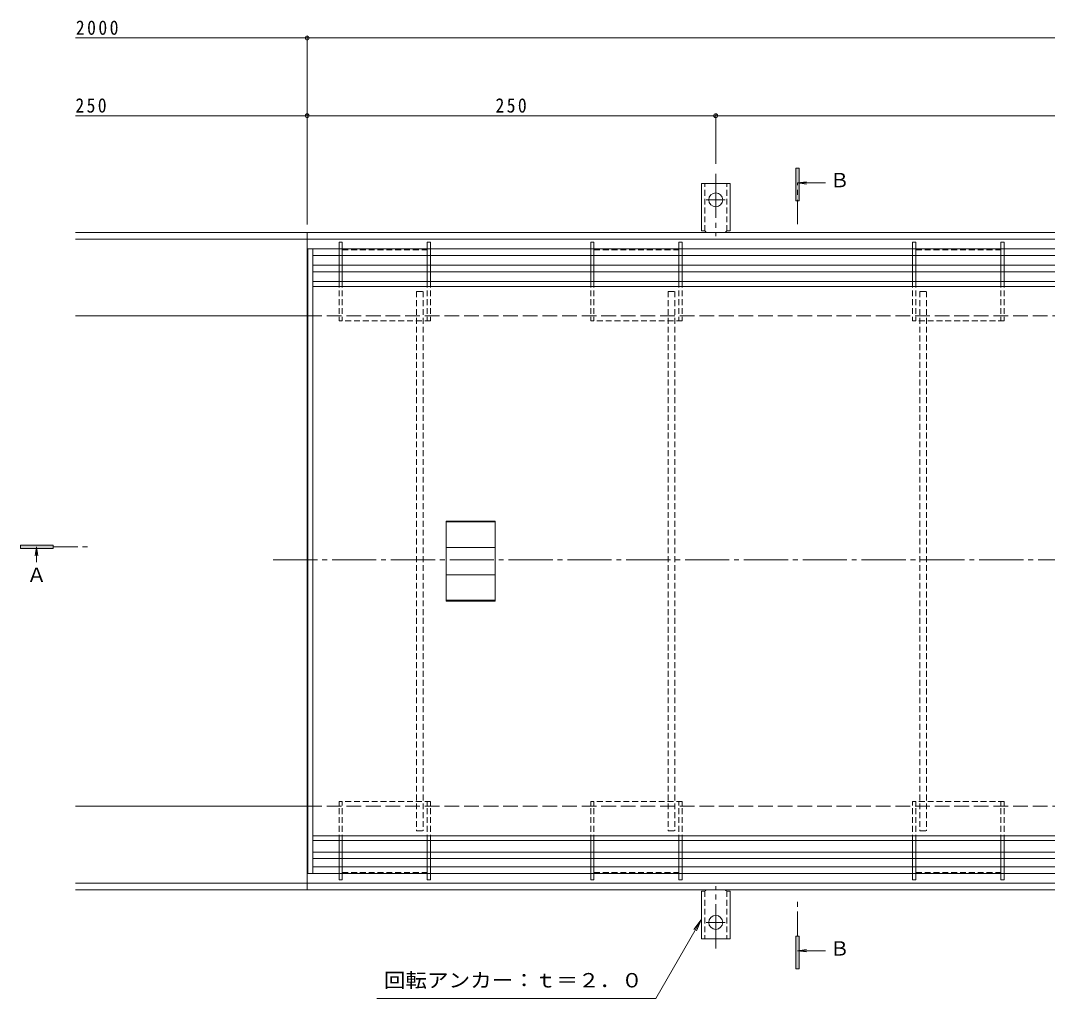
# Model space of a CAD drawing. Units: millimetres at full size, sheet at 1:3; details may follow other scales. Extents: x -1096 to 1162, y -823 to 816.
# Drawn here: x -1096 to -468, y -158 to 440 of the extents above; entities that cross this region are included whole.
import ezdxf
from ezdxf.enums import TextEntityAlignment as Align

# ---------------------------------------------------------------- set-up
doc = ezdxf.new("R2010")
doc.units = ezdxf.units.MM
doc.header["$LTSCALE"] = 3
doc.header["$PDMODE"] = 32
doc.header["$PDSIZE"] = 2.4
for name, pattern in [('CHAIN1', [8, 5, -1, 1, -1]), ('CHAIN2', [12, 9, -1, 1, -1]), ('DASHED1', [1.8, 1.2, -0.6]), ('DASHED3', [4, 3, -1])]:
    doc.linetypes.add(name, pattern=pattern)
for name, color, linetype, lineweight in [('4-0', 7, 'CHAIN2', 9), ('4-1', 2, 'Continuous', 9), ('4-2', 3, 'Continuous', 9), ('4-3', 4, 'Continuous', 9), ('4-4', 7, 'Continuous', 9), ('4-5', 7, 'Continuous', 9), ('4-9', 5, 'Continuous', 9), ('4-A', 6, 'Continuous', 9)]:
    doc.layers.add(name, color=color, linetype=linetype, lineweight=lineweight)
doc.styles.add('ＭＳ ゴシック', font='')
doc.styles.get('ＭＳ ゴシック').set_extended_font_data('MS Gothic')

msp = doc.modelspace()

# ---------------------------------------------------------------- linework, layer by layer
at = {"layer": '4-0'}
msp.add_line((-941.66, 110.267), (-55.359, 110.267), dxfattribs=at)
at = {"layer": '4-1', "linetype": 'CHAIN2'}
for p, q in [((-670.896, 346.348), (-670.896, 308.236)), ((-670.896, 330.401), (-676.672, 330.401)), ((-670.896, 330.401), (-665.12, 330.401)), ((-670.896, -127.547), (-670.896, -89.434)), ((-670.896, -111.599), (-676.672, -111.599)), ((-670.896, -111.599), (-665.12, -111.599))]:
    msp.add_line(p, q, dxfattribs=at)
at = {"layer": '4-1'}
for p, q in [((-679.646, 311.401), (-679.646, 340.401)), ((-670.896, 340.401), (-679.646, 340.401)), ((-670.896, 340.401), (-662.146, 340.401)), ((-662.146, 311.401), (-662.146, 340.401)), ((-920.896, 310.401), (-1062.705, 310.401)), ((-920.896, 310.401), (-71.396, 310.401)), ((-920.896, 310.401), (-920.896, -91.599)), ((-679.646, 311.401), (-678.396, 311.401)), ((-662.146, 311.401), (-663.396, 311.401)), ((-920.896, 306.401), (-1062.705, 306.401)), ((-920.896, 306.401), (-71.396, 306.401)), ((-920.896, 259.401), (-1062.705, 259.401)), ((-920.896, -40.599), (-1062.705, -40.599)), ((-920.896, -87.599), (-1062.705, -87.599)), ((-920.896, -87.599), (-71.396, -87.599)), ((-920.896, -91.599), (-1062.705, -91.599)), ((-920.896, -91.599), (-71.396, -91.599)), ((-679.646, -92.599), (-679.646, -121.599)), ((-679.646, -92.599), (-678.396, -92.599)), ((-662.146, -92.599), (-663.396, -92.599)), ((-662.146, -92.599), (-662.146, -121.599)), ((-670.896, -121.599), (-679.646, -121.599)), ((-670.896, -121.599), (-662.146, -121.599))]:
    msp.add_line(p, q, dxfattribs=at)
at = {"layer": '4-1', "linetype": 'DASHED1'}
for p, q in [((-677.646, 311.255), (-677.646, 340.401)), ((-664.146, 311.255), (-664.146, 340.401)), ((-677.646, -92.453), (-677.646, -121.599)), ((-664.146, -92.453), (-664.146, -121.599))]:
    msp.add_line(p, q, dxfattribs=at)
at = {"layer": '4-1', "linetype": 'DASHED3'}
for p, q in [((-920.896, 259.401), (-71.396, 259.401)), ((-920.896, -40.599), (-71.396, -40.599))]:
    msp.add_line(p, q, dxfattribs=at)
at = {"layer": '4-1'}
for centre in [(-670.896, 330.401), (-670.896, -111.599)]:
    msp.add_circle(centre, 4.25, dxfattribs=at)
for centre, start, end in [((-678.396, 309.401), 30.00051, 90), ((-663.396, 309.401), 90, 149.99949), ((-678.396, -90.599), 270, 329.99949), ((-663.396, -90.599), 210.00051, 270)]:
    msp.add_arc(centre, 2, start, end, dxfattribs=at)
at = {"layer": '4-2'}
for p, q in [((-920.396, 300.401), (-920.396, -81.599)), ((-917.396, 300.401), (-917.396, -81.599)), ((-917.396, 280.401), (-324.396, 280.401)), ((-917.396, 277.401), (-324.396, 277.401)), ((-835.896, 84.946), (-835.896, 133.855)), ((-805.896, 133.855), (-835.896, 133.855)), ((-805.896, 133.355), (-835.896, 133.355)), ((-805.896, 133.855), (-805.896, 84.946)), ((-805.896, 117.767), (-835.896, 117.767)), ((-805.896, 101.035), (-835.896, 101.035)), ((-805.896, 85.446), (-835.896, 85.446)), ((-805.896, 84.946), (-835.896, 84.946)), ((-917.396, -58.599), (-324.396, -58.599)), ((-917.396, -61.599), (-324.396, -61.599))]:
    msp.add_line(p, q, dxfattribs=at)
at = {"layer": '4-3'}
for p, q in [((-899.396, 304.401), (-901.396, 304.401)), ((-901.396, 304.401), (-901.396, 300.401)), ((-899.396, 304.401), (-899.396, 300.401)), ((-845.396, 304.401), (-847.396, 304.401)), ((-847.396, 304.401), (-847.396, 300.401)), ((-845.396, 304.401), (-845.396, 300.401)), ((-745.396, 304.401), (-747.396, 304.401)), ((-747.396, 304.401), (-747.396, 300.401)), ((-745.396, 304.401), (-745.396, 300.401)), ((-691.396, 304.401), (-693.396, 304.401)), ((-693.396, 304.401), (-693.396, 300.401)), ((-691.396, 304.401), (-691.396, 300.401)), ((-550.396, 304.401), (-550.396, 300.401)), ((-548.396, 304.401), (-550.396, 304.401)), ((-548.396, 304.401), (-548.396, 300.401)), ((-496.396, 304.401), (-496.396, 300.401)), ((-494.396, 304.401), (-496.396, 304.401)), ((-494.396, 304.401), (-494.396, 300.401)), ((-901.396, 296.401), (-901.396, 290.401)), ((-899.396, 296.401), (-899.396, 290.401)), ((-847.396, 296.401), (-847.396, 290.401)), ((-845.396, 296.401), (-845.396, 290.401)), ((-747.396, 296.401), (-747.396, 290.401)), ((-745.396, 296.401), (-745.396, 290.401)), ((-693.396, 296.401), (-693.396, 290.401)), ((-691.396, 296.401), (-691.396, 290.401)), ((-550.396, 296.401), (-550.396, 290.401)), ((-548.396, 296.401), (-548.396, 290.401)), ((-496.396, 296.401), (-496.396, 290.401)), ((-494.396, 296.401), (-494.396, 290.401)), ((-901.396, 286.401), (-901.396, 280.401)), ((-899.396, 286.401), (-899.396, 280.401)), ((-847.396, 286.401), (-847.396, 280.401)), ((-845.396, 286.401), (-845.396, 280.401)), ((-747.396, 286.401), (-747.396, 280.401)), ((-745.396, 286.401), (-745.396, 280.401)), ((-693.396, 286.401), (-693.396, 280.401)), ((-691.396, 286.401), (-691.396, 280.401)), ((-550.396, 286.401), (-550.396, 280.401)), ((-548.396, 286.401), (-548.396, 280.401)), ((-496.396, 286.401), (-496.396, 280.401)), ((-494.396, 286.401), (-494.396, 280.401)), ((-901.396, -68.599), (-901.396, -61.599)), ((-899.396, -68.599), (-899.396, -61.599)), ((-847.396, -68.599), (-847.396, -61.599)), ((-845.396, -68.599), (-845.396, -61.599)), ((-747.396, -68.599), (-747.396, -61.599)), ((-745.396, -68.599), (-745.396, -61.599)), ((-693.396, -68.599), (-693.396, -61.599)), ((-691.396, -68.599), (-691.396, -61.599)), ((-550.396, -68.599), (-550.396, -61.599)), ((-548.396, -68.599), (-548.396, -61.599)), ((-496.396, -68.599), (-496.396, -61.599)), ((-494.396, -68.599), (-494.396, -61.599)), ((-901.396, -77.599), (-901.396, -72.599)), ((-899.396, -77.599), (-899.396, -72.599)), ((-847.396, -77.599), (-847.396, -72.599)), ((-845.396, -77.599), (-845.396, -72.599)), ((-747.396, -77.599), (-747.396, -72.599)), ((-745.396, -77.599), (-745.396, -72.599)), ((-693.396, -77.599), (-693.396, -72.599)), ((-691.396, -77.599), (-691.396, -72.599)), ((-550.396, -77.599), (-550.396, -72.599)), ((-548.396, -77.599), (-548.396, -72.599)), ((-496.396, -77.599), (-496.396, -72.599)), ((-494.396, -77.599), (-494.396, -72.599)), ((-901.396, -85.599), (-901.396, -81.599)), ((-899.396, -85.599), (-899.396, -81.599)), ((-847.396, -85.599), (-847.396, -81.599)), ((-845.396, -85.599), (-845.396, -81.599)), ((-747.396, -85.599), (-747.396, -81.599)), ((-745.396, -85.599), (-745.396, -81.599)), ((-693.396, -85.599), (-693.396, -81.599)), ((-691.396, -85.599), (-691.396, -81.599)), ((-550.396, -85.599), (-550.396, -81.599)), ((-548.396, -85.599), (-548.396, -81.599)), ((-496.396, -85.599), (-496.396, -81.599)), ((-494.396, -85.599), (-494.396, -81.599)), ((-899.396, -85.599), (-901.396, -85.599)), ((-845.396, -85.599), (-847.396, -85.599)), ((-745.396, -85.599), (-747.396, -85.599)), ((-691.396, -85.599), (-693.396, -85.599)), ((-548.396, -85.599), (-550.396, -85.599)), ((-494.396, -85.599), (-496.396, -85.599))]:
    msp.add_line(p, q, dxfattribs=at)
at = {"layer": '4-3', "linetype": 'DASHED1'}
for p, q in [((-901.396, 300.401), (-901.396, 296.401)), ((-899.396, 300.401), (-899.396, 296.401)), ((-899.396, 299.901), (-847.396, 299.901)), ((-847.396, 300.401), (-847.396, 296.401)), ((-845.396, 300.401), (-845.396, 296.401)), ((-747.396, 300.401), (-747.396, 296.401)), ((-745.396, 300.401), (-745.396, 296.401)), ((-745.396, 299.901), (-693.396, 299.901)), ((-693.396, 300.401), (-693.396, 296.401)), ((-691.396, 300.401), (-691.396, 296.401)), ((-550.396, 300.401), (-550.396, 296.401)), ((-548.396, 300.401), (-548.396, 296.401)), ((-548.396, 299.901), (-496.396, 299.901)), ((-496.396, 300.401), (-496.396, 296.401)), ((-494.396, 300.401), (-494.396, 296.401)), ((-901.396, 290.401), (-901.396, 286.401)), ((-899.396, 290.401), (-899.396, 286.401)), ((-847.396, 290.401), (-847.396, 286.401)), ((-845.396, 290.401), (-845.396, 286.401)), ((-747.396, 290.401), (-747.396, 286.401)), ((-745.396, 290.401), (-745.396, 286.401)), ((-693.396, 290.401), (-693.396, 286.401)), ((-691.396, 290.401), (-691.396, 286.401)), ((-550.396, 290.401), (-550.396, 286.401)), ((-548.396, 290.401), (-548.396, 286.401)), ((-496.396, 290.401), (-496.396, 286.401)), ((-494.396, 290.401), (-494.396, 286.401)), ((-901.396, 280.401), (-901.396, 256.401)), ((-899.396, 280.401), (-899.396, 256.401)), ((-847.396, 280.401), (-847.396, 256.401)), ((-845.396, 280.401), (-845.396, 256.401)), ((-747.396, 280.401), (-747.396, 256.401)), ((-745.396, 280.401), (-745.396, 256.401)), ((-693.396, 280.401), (-693.396, 256.401)), ((-691.396, 280.401), (-691.396, 256.401)), ((-550.396, 280.401), (-550.396, 256.401)), ((-548.396, 280.401), (-548.396, 256.401)), ((-496.396, 280.401), (-496.396, 256.401)), ((-494.396, 280.401), (-494.396, 256.401)), ((-845.396, 256.401), (-901.396, 256.401)), ((-691.396, 256.401), (-747.396, 256.401)), ((-494.396, 256.401), (-550.396, 256.401)), ((-845.396, -37.599), (-901.396, -37.599)), ((-901.396, -61.599), (-901.396, -37.599)), ((-899.396, -61.599), (-899.396, -37.599)), ((-847.396, -61.599), (-847.396, -37.599)), ((-845.396, -61.599), (-845.396, -37.599)), ((-691.396, -37.599), (-747.396, -37.599)), ((-747.396, -61.599), (-747.396, -37.599)), ((-745.396, -61.599), (-745.396, -37.599)), ((-693.396, -61.599), (-693.396, -37.599)), ((-691.396, -61.599), (-691.396, -37.599)), ((-550.396, -61.599), (-550.396, -37.599)), ((-494.396, -37.599), (-550.396, -37.599)), ((-548.396, -61.599), (-548.396, -37.599)), ((-496.396, -61.599), (-496.396, -37.599)), ((-494.396, -61.599), (-494.396, -37.599)), ((-901.396, -72.599), (-901.396, -68.599)), ((-899.396, -72.599), (-899.396, -68.599)), ((-847.396, -72.599), (-847.396, -68.599)), ((-845.396, -72.599), (-845.396, -68.599)), ((-747.396, -72.599), (-747.396, -68.599)), ((-745.396, -72.599), (-745.396, -68.599)), ((-693.396, -72.599), (-693.396, -68.599)), ((-691.396, -72.599), (-691.396, -68.599)), ((-550.396, -72.599), (-550.396, -68.599)), ((-548.396, -72.599), (-548.396, -68.599)), ((-496.396, -72.599), (-496.396, -68.599)), ((-494.396, -72.599), (-494.396, -68.599)), ((-901.396, -81.599), (-901.396, -77.599)), ((-899.396, -81.599), (-899.396, -77.599)), ((-899.396, -81.099), (-847.396, -81.099)), ((-847.396, -81.599), (-847.396, -77.599)), ((-845.396, -81.599), (-845.396, -77.599)), ((-747.396, -81.599), (-747.396, -77.599)), ((-745.396, -81.599), (-745.396, -77.599)), ((-745.396, -81.099), (-693.396, -81.099)), ((-693.396, -81.599), (-693.396, -77.599)), ((-691.396, -81.599), (-691.396, -77.599)), ((-550.396, -81.599), (-550.396, -77.599)), ((-548.396, -81.599), (-548.396, -77.599)), ((-548.396, -81.099), (-496.396, -81.099)), ((-496.396, -81.599), (-496.396, -77.599)), ((-494.396, -81.599), (-494.396, -77.599))]:
    msp.add_line(p, q, dxfattribs=at)
at = {"layer": '4-4'}
for p, q in [((-920.896, 429.417), (-1062.705, 429.417)), ((-920.896, 430.317), (-920.896, 315.401)), ((-920.896, 429.417), (-71.396, 429.417)), ((-920.896, 381.821), (-1062.705, 381.821)), ((-670.896, 382.721), (-670.896, 352.348))]:
    msp.add_line(p, q, dxfattribs=at)
msp.add_lwpolyline([(-920.896, 381.821), (-670.896, 381.821), (-170.896, 381.821)], dxfattribs=at)
for p in [(-920.896, 429.417), (-920.896, 381.821), (-670.896, 381.821)]:
    msp.add_point(p, dxfattribs=at)
at = {"layer": '4-5', "color": 4}
for p, q in [((-621.896, 329.68), (-621.896, 349.68)), ((-620.896, 340.709), (-615.291, 341.447)), ((-620.896, 340.709), (-615.291, 339.971)), ((-620.896, 340.709), (-603.681, 340.709)), ((-1096.289, 119.121), (-1096.289, 117.121)), ((-1076.289, 119.121), (-1096.289, 119.121)), ((-1096.289, 117.121), (-1076.289, 117.121)), ((-1086.523, 118.121), (-1087.258, 112.536)), ((-1086.523, 118.121), (-1085.787, 112.536)), ((-1086.523, 118.121), (-1086.523, 108.718)), ((-1076.289, 117.121), (-1076.289, 119.121)), ((-621.896, -140.009), (-621.896, -120.009)), ((-620.896, -128.932), (-615.291, -128.194)), ((-620.896, -128.932), (-615.291, -129.67)), ((-620.896, -128.932), (-603.681, -128.932))]:
    msp.add_line(p, q, dxfattribs=at)
at = {"layer": '4-5', "color": 4, "linetype": 'CHAIN1'}
for p, q in [((-620.896, 315.408), (-620.896, 340.709)), ((-1076.289, 118.121), (-1053.097, 118.121)), ((-620.896, -120.009), (-620.896, -98.874))]:
    msp.add_line(p, q, dxfattribs=at)
at = {"layer": '4-5'}
for p, q in [((-679.804, -109.934), (-707.628, -158.127)), ((-679.804, -109.934), (-684.369, -115.884)), ((-679.804, -109.934), (-682.674, -116.863)), ((-878.174, -158.127), (-707.628, -158.127))]:
    msp.add_line(p, q, dxfattribs=at)
at = {"layer": '4-5', "color": 4}
for points in [[(-621.896, 349.68), (-619.896, 349.68), (-619.896, 329.68), (-621.896, 329.68)], [(-621.896, -120.009), (-619.896, -120.009), (-619.896, -140.009), (-621.896, -140.009)]]:
    msp.add_lwpolyline(points, dxfattribs=at)
for points in [[(-621.896, 349.68), (-621.896, 329.68), (-619.896, 349.68), (-619.896, 329.68)], [(-1076.289, 119.121), (-1076.289, 117.121), (-1096.289, 119.121), (-1096.289, 117.121)], [(-621.896, -120.009), (-621.896, -140.009), (-619.896, -120.009), (-619.896, -140.009)]]:
    msp.add_solid(points, dxfattribs=at)
at = {"layer": '4-9', "linetype": 'DASHED1', "lineweight": 5}
for p, q in [((-853.896, 274.401), (-849.896, 274.401)), ((-853.896, 274.401), (-853.896, -55.599)), ((-849.896, 274.401), (-849.896, -55.599)), ((-699.896, 274.401), (-695.896, 274.401)), ((-699.896, 274.401), (-699.896, -55.599)), ((-695.896, 274.401), (-695.896, -55.599)), ((-545.896, 274.401), (-541.896, 274.401)), ((-545.896, 274.401), (-545.896, -55.599)), ((-541.896, 274.401), (-541.896, -55.599)), ((-853.896, -55.599), (-849.896, -55.599)), ((-699.896, -55.599), (-695.896, -55.599)), ((-545.896, -55.599), (-541.896, -55.599))]:
    msp.add_line(p, q, dxfattribs=at)
at = {"layer": '4-A'}
for p, q in [((-920.396, 300.401), (-321.396, 300.401)), ((-917.396, 296.401), (-324.396, 296.401)), ((-917.396, 290.401), (-324.396, 290.401)), ((-917.396, 286.401), (-324.396, 286.401)), ((-917.396, -68.599), (-324.396, -68.599)), ((-917.396, -72.599), (-324.396, -72.599)), ((-920.396, -81.599), (-321.396, -81.599)), ((-917.396, -77.599), (-324.396, -77.599))]:
    msp.add_line(p, q, dxfattribs=at)

# ---------------------------------------------------------------- texts
at = {"layer": '4-4', "color": 2, "char_height": 8.798, "attachment_point": 7, "style": 'ＭＳ ゴシック'}
for s, insert in [('\\T1.28;\\W0.9;2000', (-1062.441, 431.217)), ('\\T1.27;\\W0.9;250', (-1062.705, 383.621)), ('\\T1.27;\\W0.9;250', (-805.646, 383.621))]:
    msp.add_mtext(s, dxfattribs=dict(at, insert=insert))
at = {"layer": '4-5', "color": 2, "style": 'ＭＳ ゴシック'}
for s, p in [('Ｂ', (-601.061, 335.411)), ('Ａ', (-1092.444, 93.994)), ('Ｂ', (-601.061, -134.582))]:
    msp.add_text(s, height=8.798, dxfattribs=at).set_placement(p, align=Align.BOTTOM_LEFT)
at = {"layer": '4-5', "color": 2, "style": 'ＭＳ ゴシック', "width": 1.1}
msp.add_text('回転アンカー：ｔ＝２．０', height=8.798, dxfattribs=at).set_placement((-873.986, -154.017), align=Align.BOTTOM_LEFT)

doc.saveas('drawing.dxf')
